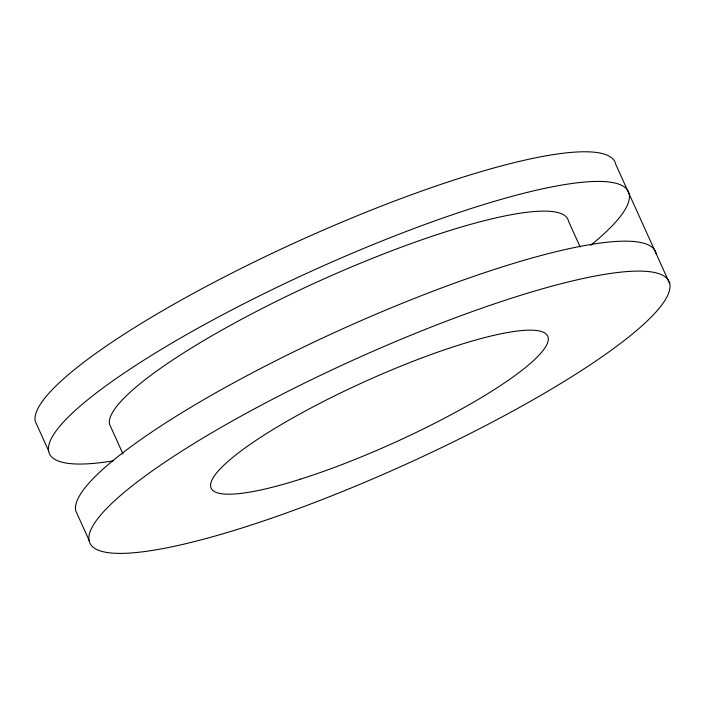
<?xml version="1.0" encoding="UTF-8"?>
<svg xmlns="http://www.w3.org/2000/svg" width="705" height="705" viewBox="0 0 705 705"><rect width="100%" height="100%" fill="white"/><g stroke="black" fill="none" stroke-linecap="round" stroke-linejoin="round"><path stroke-width="1.06" d="M669.75 283.71A317.735 58.321 -24.3 0 0 225.106 425.08A317.735 58.321 -24.3 0 0 243.533 527.499A317.735 58.321 -24.3 0 0 669.75 283.71L615.817 164.521A317.735 58.321 -24.3 0 0 314.897 233.769A317.735 58.321 -24.3 0 0 35.25 421.29L48.733 451.085M580.197 247.032L568.512 221.203A251.192 46.107 -24.3 0 0 330.61 275.955A251.192 46.107 -24.3 0 0 109.522 424.199L123.005 454.002M89.183 540.479L75.699 510.684A317.735 58.321 -24.3 0 1 355.346 323.163A317.735 58.321 -24.3 0 1 656.267 253.915M113.575 460.823A317.735 58.321 -24.3 0 1 129.826 369.279A317.735 58.321 -24.3 0 1 513.663 195.884A317.735 58.321 -24.3 0 1 590.614 245.34M300.471 479.162A184.657 33.893 -24.3 0 0 548.164 337.483A184.657 33.893 -24.3 0 0 289.764 419.642A184.657 33.893 -24.3 0 0 300.471 479.162"/></g></svg>
